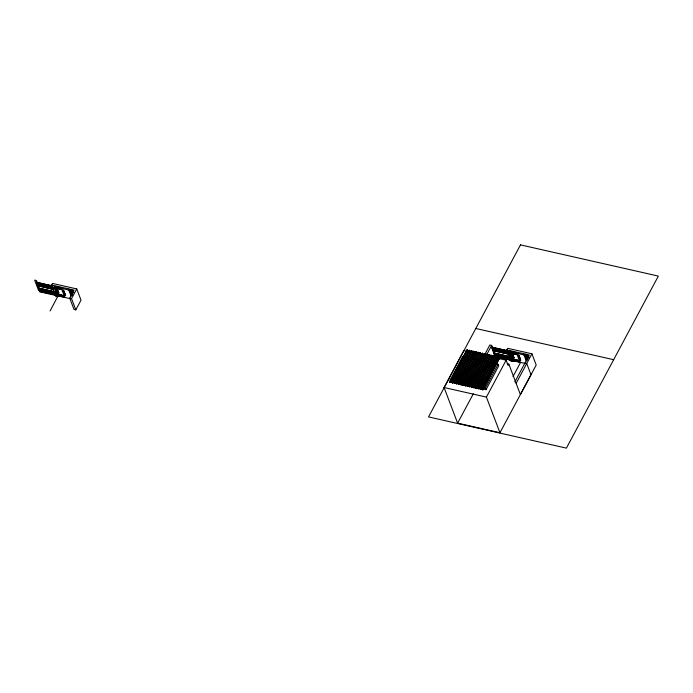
<?xml version="1.0" encoding="UTF-8"?>
<svg xmlns="http://www.w3.org/2000/svg" width="693" height="693" viewBox="0 0 693 693"><rect width="100%" height="100%" fill="white"/><g stroke="black" fill="none" stroke-linecap="round" stroke-linejoin="round"><path stroke-width="1.04" d="M63.427 291.095L64.336 292.299M65.367 294.794C63.141 293.511 66.225 296.232 65.125 294.75M520.062 358.376L518.97 357.848L520.322 358.809M519.577 359.078C521.223 358.939 520.287 361.322 519.551 358.974M65.315 294.871C61.538 290.332 67.152 295.4 63.886 293.061M518.451 356.67L519.404 356.548L519.75 357.683L518.537 356.445L519.248 357.207M494.785 357.06L497.791 357.086M64.475 292.056C62.119 290.566 65.237 293.719 64.146 292.177M73.519 291.103L53.933 286.668L57.727 296.665L55.916 296.249L56.28 295.564L39.951 291.866L40.437 290.973L39.354 288.123M51.646 285.014L52.486 283.428L76.741 288.92L81.003 300.156L75.814 309.866L74.004 309.459L69.733 298.224L74.082 290.09L51.646 285.014L55.916 296.249M57.06 289.683L57.666 289.821L57.06 289.683L58.221 292.992L58.827 293.13L57.285 289.631M57.666 289.717L58.827 293.13M58.221 292.992L58.879 293.026M50.121 310.897L58.507 294.958M63.297 291.112L63.08 290.15L63.799 290.618M63.349 291.355L63.895 291.303L63.271 291.736M64.553 292.81L64.016 292.394M65.532 295.383L64.38 294.352L64.501 293.676M65.021 295.27L65.618 295.227M75.814 309.866L71.544 298.631L76.741 288.92M513.764 359.953L512.915 361.538L511.105 361.122L506.834 349.887L507.683 348.302L531.929 353.794L536.2 365.029L499.948 432.735L457.614 423.154L444.083 387.517L463.808 350.606L506.141 360.195L508.134 365.436L508.835 364.12L507.224 363.756M450.121 380.041L462.803 356.315L498.05 364.301L498.683 365.965L486.001 389.691L450.753 381.713L450.121 380.041L485.369 388.028L486.001 389.691M449.8 381.956L466.987 349.792L467.593 349.93L450.563 382.51L449.8 381.956L450.563 382.51M449.956 382.371L466.987 349.792M450.407 382.094L467.593 349.93M451.957 382.441L469.144 350.277L469.75 350.415L452.72 382.995L451.957 382.441L452.72 382.995M452.113 382.857L469.144 350.277M452.564 382.579L469.75 350.415M454.114 382.934L471.301 350.771L471.907 350.901L454.877 383.489L454.114 382.934L454.877 383.489M454.27 383.35L471.301 350.771M454.712 383.073L471.907 350.901M456.271 383.42L473.458 351.256L474.064 351.394L457.034 383.974L456.271 383.42L457.034 383.974M456.427 383.835L473.458 351.256M456.869 383.558L474.064 351.394M458.428 383.905L475.615 351.741L476.221 351.879L459.19 384.459L458.428 383.905L459.19 384.459M458.584 384.329L475.615 351.741M459.026 384.043L476.221 351.879M460.585 384.398L477.772 352.235L478.378 352.365L461.347 384.953L460.585 384.398L461.347 384.953M460.741 384.814L477.772 352.235M461.183 384.537L478.378 352.365M462.742 384.884L479.928 352.72L480.535 352.858L463.504 385.438L462.742 384.884L463.504 385.438M462.898 385.299L479.928 352.72M463.34 385.022L480.535 352.858M464.899 385.377L482.085 353.205L482.692 353.343L465.661 385.923L464.899 385.377L465.661 385.923M465.055 385.793L482.085 353.205M465.497 385.507L482.692 353.343M467.056 385.862L484.242 353.699L484.849 353.837L467.818 386.417L467.056 385.862L467.818 386.417M467.212 386.278L484.242 353.699M467.654 386.001L484.849 353.837M483.853 356.185L489.838 344.984L491.658 345.4L495.625 355.847L495.14 356.739L491.458 347.054L507.787 350.745M469.204 386.347L486.399 354.184L487.006 354.322L469.975 386.902L469.204 386.347L469.975 386.902M469.369 386.763L486.399 354.184M486.668 354.729L491.658 345.4M469.811 386.486L487.006 354.322M471.361 386.841L488.556 354.669L489.163 354.807L472.132 387.396L471.361 386.841L472.132 387.396M471.526 387.257L488.556 354.669M471.968 386.98L489.163 354.807M473.518 387.326L490.713 355.162L491.32 355.301L474.281 387.881L473.518 387.326L474.281 387.881M473.683 387.742L490.713 355.162M474.125 387.465L491.32 355.301M475.675 387.811L492.87 355.648L493.477 355.786L476.438 388.366L475.675 387.811L476.438 388.366M475.84 388.236L492.87 355.648M476.282 387.95L493.477 355.786M457.614 423.154L473.302 393.806M478.594 388.86L495.634 356.271L478.594 388.86L477.832 388.305L495.027 356.141L511.01 360.109L495.287 356.245M477.997 388.721L495.027 356.141M480.154 389.206L497.184 356.626L480.154 389.206L480.751 389.345L497.946 357.181L498.934 357.371M480.751 389.345L497.791 356.765L497.946 357.181M482.311 389.7L499.341 357.112L482.311 389.7L482.908 389.83L499.948 357.25L482.908 389.83M485.369 388.028L498.05 364.301M499.948 432.735L486.408 397.106L506.141 360.195M512.248 354.556L513.409 357.865L514.015 358.004L512.768 354.747C511.936 353.932 513.218 355.604 513.548 357.709L514.007 357.631L512.473 354.504M511.105 361.122L511.469 360.438L503.846 358.463L504.305 358.61M514.015 358.004L512.855 354.591M518.762 355.44C519.118 357.432 517.758 354.366 518.996 355.492M518.537 356.228L518.269 355.024M513.019 376.559L520.582 362.413M527.078 359.702L525.207 354.773L525.519 354.192M514.856 381.93L529.27 354.963L506.834 349.887M516.172 383.281L531.929 353.794M519.057 357.683L520.235 358.974M495.235 357.293L495.634 356.652M500.051 357.995L501.247 357.666M64.033 292.074L63.695 291.727M65.073 294.525L64.674 294.3L65.012 294.603M519.455 358.004L519.317 358.012M519.871 359.225L519.871 359.286M518.962 358.03L519.811 357.995L519.663 358.48M519.265 357.034L519.828 357.527M520.244 359.615L520.807 360.1M520.157 359.771L520.729 360.256M64.562 293.451L64.432 292.818L63.773 293.156M475.796 328.482L613.669 359.702M511.434 351.628L513.331 352.053M525.207 354.773L524.54 354.617L526.793 360.542M511.495 351.801L516.25 352.876M528.707 355.977L509.121 351.542L512.915 361.538M510.698 352.009L516.346 353.109M510.767 352.226L516.588 353.733L510.845 352.425M511.096 353.058L516.9 354.556L511.165 353.257M508.48 353.404L492.844 349.861L508.619 353.759M518.624 356.072L519.092 356.176M509.753 356.548L493.953 352.971L509.875 356.869M493.875 353.413L510.204 357.112L510.524 357.943L494.196 354.244M513.47 357.761L514.067 357.9M513.296 359.243L519.343 360.611M494.507 355.076L510.836 358.775L511.157 359.606L494.828 355.907M513.452 359.658L519.507 361.027M513.617 360.074L519.663 361.443M513.773 360.49L519.819 361.859M524.922 363.097L526.741 363.504L531.003 374.74L520.374 394.508L508.835 364.12M467.151 350.208L467.749 350.346M469.308 350.693L469.906 350.831M471.457 351.186L472.063 351.316M473.614 351.672L474.22 351.81M475.77 352.157L476.377 352.295M477.927 352.65L478.534 352.78M480.084 353.135L480.691 353.274M482.241 353.621L482.848 353.759M484.398 354.114L485.005 354.253M486.555 354.599L487.162 354.738M488.712 355.093L489.319 355.223M490.869 355.578L491.476 355.717M493.026 356.063L493.633 356.202M495.183 356.557L502.919 358.272M505.024 358.775L506.462 359.104L505.769 359.936L505.457 359.035M525.718 363.574L513.322 360.767L509.58 350.909M52.599 285.871L36.27 282.172L39.951 291.866M60.04 287.612L55.293 286.538L60.109 287.786M52.313 286.053L36.764 282.527L52.425 286.348M53.682 289.319L37.846 285.733L53.811 289.665M64.128 292.533L64.64 292.654M64.622 293.823L65.133 293.936M54.556 291.675L38.765 288.097L54.686 291.996M64.536 293.979L65.047 294.101M38.687 288.539L55.016 292.238M477.832 388.305L478.439 388.444M479.989 388.79L480.595 388.929M482.146 389.284L482.752 389.414M39.007 289.371L55.327 293.07M55.068 293.234L39.458 289.7L55.197 293.572M58.108 294.369L64.154 295.738M39.319 290.202L55.648 293.901M58.264 294.785L64.31 296.154M58.567 295.114L64.761 296.483M58.429 295.201L64.475 296.569M39.64 291.034L55.96 294.733M58.584 295.616L64.631 296.985M69.733 298.224L71.544 298.631M70.383 298.674L58.134 295.894L54.764 287.015M444.083 387.517L486.408 397.106M518.182 355.18L518.91 355.656M62.994 290.306L63.721 290.783M519.75 357.683L518.555 356.583M519.005 356.341L518.676 355.596M63.817 291.467L63.574 290.566M64.025 292.654L63.366 291.71M528.17 355.44L528.915 357.415M527.702 355.587L528.456 357.562M527.018 355.18L528.144 358.142M526.351 355.033L527.849 358.974M525.892 355.18L527.39 359.121M525.225 355.024L527.096 359.962M523.691 354.097L526.316 361.01M516.311 352.616L519.975 362.274M519.36 361.114L513.695 359.832M519.733 362.101L514.076 360.819M510.265 351.247L513.929 360.906M508.134 351.654L509.857 356.202M72.982 290.566L73.727 292.541M72.956 293.269L71.829 290.306L71.162 290.159L72.289 293.113M71.474 289.579L72.6 292.533M70.703 290.298L72.574 295.235M70.019 289.899L71.89 294.828M70.036 290.15L71.907 295.088M69.352 289.743L71.596 295.66M68.503 289.224L71.128 296.136M63.08 290.15L63.34 291.251M61.123 287.742L64.787 297.401M61.157 288.236L55.431 286.937M64.544 297.228L58.888 295.946M55.076 286.374L58.74 296.032M38.626 286.226L36.46 280.526L34.65 280.111L38.617 290.558M520.486 244.872L428.534 416.909L566.406 448.128L658.35 276.091L520.486 244.872M519.222 356.947L518.918 356.566L519.222 356.947M507.501 350.927L491.952 347.401L507.501 350.927M507.83 351.749L492.238 348.215L507.83 351.749M516.64 353.958L510.984 352.676L516.64 353.958M508.134 352.59L492.584 349.073L508.134 352.59M508.87 354.192L493.035 350.606L508.87 354.192M509.953 357.267L494.317 353.725L509.953 357.267M510.256 358.108L494.646 354.573L510.256 358.108M519.213 360.698L513.53 359.416L519.213 360.698M510.559 358.948L494.984 355.414L510.559 358.948M519.516 361.538L513.86 360.256L519.516 361.538M61.322 288.652L55.579 287.352L61.322 288.652M52.642 286.876L37.05 283.342L52.642 286.876M61.452 289.085L55.795 287.803L61.452 289.085M61.634 289.483L55.908 288.184L61.634 289.483M52.945 287.716L37.396 284.199L52.945 287.716M53.292 288.531L37.656 284.988L53.292 288.531M54.764 292.394L39.12 288.851L54.764 292.394M64.016 295.824L58.342 294.534L64.016 295.824M55.371 294.075L39.787 290.54L55.371 294.075M64.328 296.665L58.671 295.383L64.328 296.665M55.691 294.897L40.099 291.372L55.691 294.897"/></g></svg>
